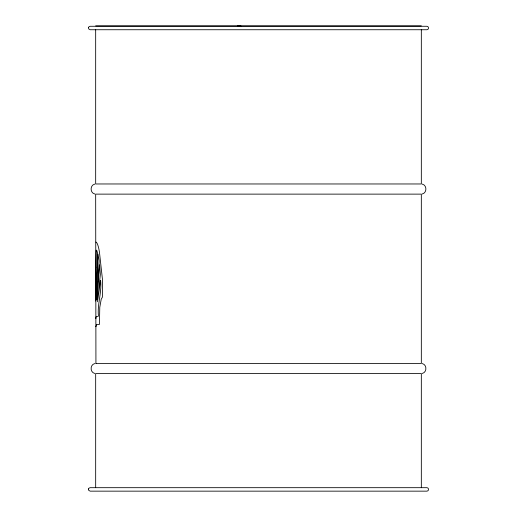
<?xml version="1.0" encoding="UTF-8"?>
<svg xmlns="http://www.w3.org/2000/svg" width="517" height="517" viewBox="0 0 517 517"><rect width="100%" height="100%" fill="white"/><g stroke="black" fill="none" stroke-linecap="round" stroke-linejoin="round"><path stroke-width="0.78" d="M95.865 267.166L95.697 301.017L95.671 297.863M95.891 267.237L96.24 250.118L96.795 250.467L97.429 252.561L96.24 299.724L98.017 254.164L99.154 260.865L96.841 299.834L99.607 264.704L100.35 274.456L97.48 301.799L100.589 280.447C101.998 292.325 97.293 303.738 98.398 315.628L98.191 316.385L96.304 316.385L95.671 318.543L95.923 318.033M95.929 326.382L95.671 326.628L96.168 325.975A9.093 1.189 90 0 0 96.427 324.935L96.589 324.424L99.445 324.424L99.768 307.376L101.216 299.265L102.334 297.281L102.579 294.49L102.469 279.497L99.413 251.928A46.801 6.107 -90 0 0 96.194 242.215L95.897 242.066M94.811 184.078C89.874 185.17 89.874 192.925 94.811 194.011M422.189 194.011C427.126 192.925 427.126 185.17 422.189 184.078M94.811 363.541C89.874 364.634 89.874 372.389 94.811 373.481M422.189 373.481C427.126 372.389 427.126 364.634 422.189 363.541M95.671 25.85L421.329 25.85M237.426 25.85L241.071 26.089M421.329 29.74L421.329 183.968L95.671 183.968L95.671 29.74M421.329 487.686L421.329 373.558L95.671 373.558L95.671 487.686M88.491 27.563L88.659 28.874L90.158 29.74L426.842 29.74C429.065 29.824 429.065 26.193 426.842 26.277L90.158 26.277L88.937 26.787L88.491 27.563M88.491 488.972L88.659 490.284L90.158 491.15L426.842 491.15C429.065 491.234 429.065 487.602 426.842 487.686L90.158 487.686L88.937 488.19L88.491 488.972M95.929 363.393L95.671 194.127L421.329 194.127L421.329 363.464L95.929 363.393"/></g></svg>
